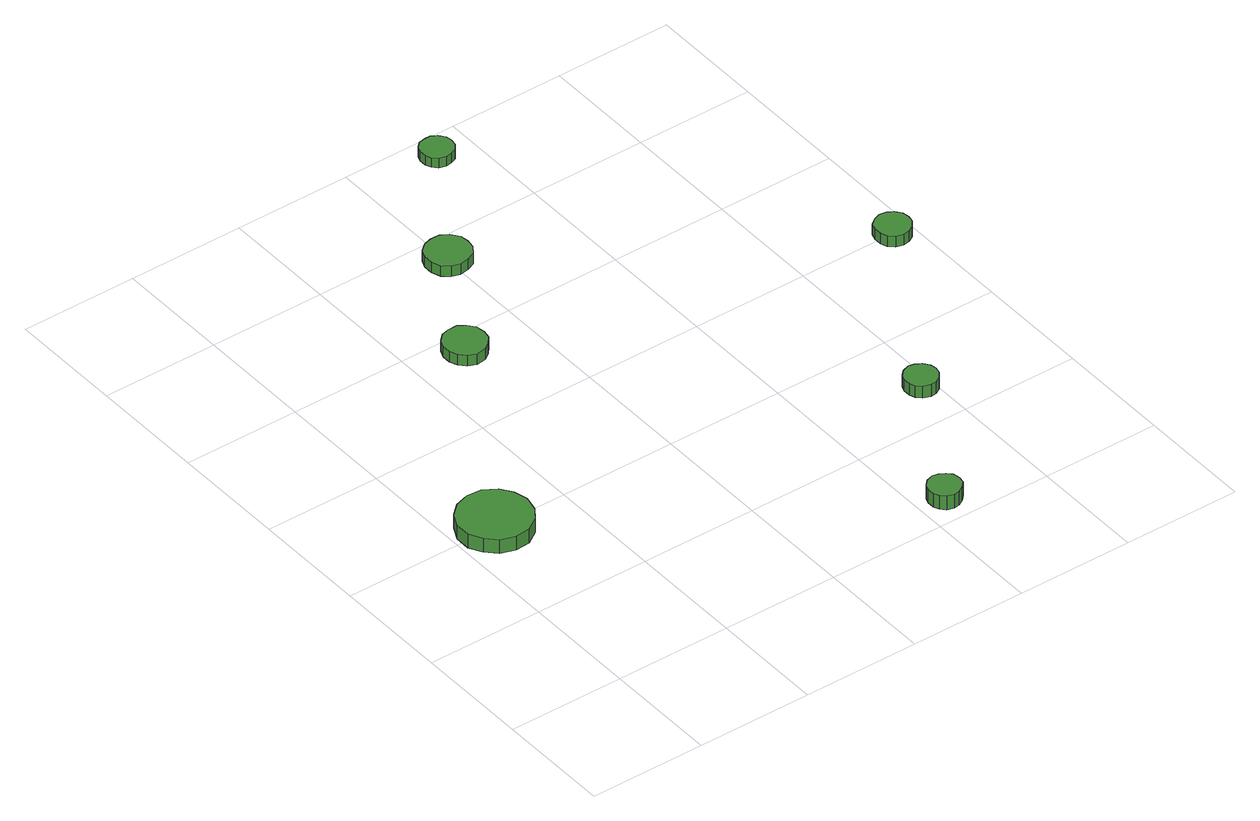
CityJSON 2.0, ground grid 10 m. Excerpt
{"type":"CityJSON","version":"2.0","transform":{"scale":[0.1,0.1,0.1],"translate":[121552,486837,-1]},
"CityObjects":{
"tree1":{"type":"SolitaryVegetationObject","attributes":{"function":"something"},"geometry":[{"type":"MultiSurface","lod":"1","boundaries":[[[0,1,2,3,4,5,6,7,8,9,10,11,12,13,14]],[[15,16,17,18,19,20,21,22,23,24,25,26,27,28,29]],[[0,29,28,1]],[[1,28,27,2]],[[2,27,26,3]],[[3,26,25,4]],[[4,25,24,5]],[[5,24,23,6]],[[6,23,22,7]],[[7,22,21,8]],[[8,21,20,9]],[[9,20,19,10]],[[10,19,18,11]],[[11,18,17,12]],[[12,17,16,13]],[[13,16,15,14]],[[14,15,29,0]]]}]},
"tree2":{"type":"SolitaryVegetationObject","attributes":{"function":"something"},"geometry":[{"type":"MultiSurface","lod":"1","boundaries":[[[30,31,32,33,34,35,36,37,38,39,40,41,42,43,44]],[[45,46,47,48,49,50,51,52,53,54,55,56,57,58,59]],[[30,59,58,31]],[[31,58,57,32]],[[32,57,56,33]],[[33,56,55,34]],[[34,55,54,35]],[[35,54,53,36]],[[36,53,52,37]],[[37,52,51,38]],[[38,51,50,39]],[[39,50,49,40]],[[40,49,48,41]],[[41,48,47,42]],[[42,47,46,43]],[[43,46,45,44]],[[44,45,59,30]]]}]},
"tree3":{"type":"SolitaryVegetationObject","attributes":{"function":"something"},"geometry":[{"type":"MultiSurface","lod":"1","boundaries":[[[60,61,62,63,64,65,66,67,68,69,70,71,72,73,74]],[[75,76,77,78,79,80,81,82,83,84,85,86,87,88,89]],[[60,89,88,61]],[[61,88,87,62]],[[62,87,86,63]],[[63,86,85,64]],[[64,85,84,65]],[[65,84,83,66]],[[66,83,82,67]],[[67,82,81,68]],[[68,81,80,69]],[[69,80,79,70]],[[70,79,78,71]],[[71,78,77,72]],[[72,77,76,73]],[[73,76,75,74]],[[74,75,89,60]]]}]},
"tree4":{"type":"SolitaryVegetationObject","attributes":{"function":"something"},"geometry":[{"type":"MultiSurface","lod":"1","boundaries":[[[90,91,92,93,94,95,96,97,98,99,100,101,102,103,104]],[[105,106,107,108,109,110,111,112,113,114,115,116,117,118,119]],[[90,119,118,91]],[[91,118,117,92]],[[92,117,116,93]],[[93,116,115,94]],[[94,115,114,95]],[[95,114,113,96]],[[96,113,112,97]],[[97,112,111,98]],[[98,111,110,99]],[[99,110,109,100]],[[100,109,108,101]],[[101,108,107,102]],[[102,107,106,103]],[[103,106,105,104]],[[104,105,119,90]]]}]},
"tree5":{"type":"SolitaryVegetationObject","attributes":{"function":"something"},"geometry":[{"type":"MultiSurface","lod":"1","boundaries":[[[120,121,122,123,124,125,126,127,128,129,130,131,132,133,134]],[[135,136,137,138,139,140,141,142,143,144,145,146,147,148,149]],[[120,149,148,121]],[[121,148,147,122]],[[122,147,146,123]],[[123,146,145,124]],[[124,145,144,125]],[[125,144,143,126]],[[126,143,142,127]],[[127,142,141,128]],[[128,141,140,129]],[[129,140,139,130]],[[130,139,138,131]],[[131,138,137,132]],[[132,137,136,133]],[[133,136,135,134]],[[134,135,149,120]]]}]},
"tree6":{"type":"SolitaryVegetationObject","attributes":{"function":"something"},"geometry":[{"type":"MultiSurface","lod":"1","boundaries":[[[150,151,152,153,154,155,156,157,158,159,160,161,162,163,164]],[[165,166,167,168,169,170,171,172,173,174,175,176,177,178,179]],[[150,179,178,151]],[[151,178,177,152]],[[152,177,176,153]],[[153,176,175,154]],[[154,175,174,155]],[[155,174,173,156]],[[156,173,172,157]],[[157,172,171,158]],[[158,171,170,159]],[[159,170,169,160]],[[160,169,168,161]],[[161,168,167,162]],[[162,167,166,163]],[[163,166,165,164]],[[164,165,179,150]]]}]},
"tree7":{"type":"SolitaryVegetationObject","attributes":{"function":"something"},"geometry":[{"type":"MultiSurface","lod":"1","boundaries":[[[180,181,182,183,184,185,186,187,188,189,190,191,192,193,194]],[[195,196,197,198,199,200,201,202,203,204,205,206,207,208,209]],[[180,209,208,181]],[[181,208,207,182]],[[182,207,206,183]],[[183,206,205,184]],[[184,205,204,185]],[[185,204,203,186]],[[186,203,202,187]],[[187,202,201,188]],[[188,201,200,189]],[[189,200,199,190]],[[190,199,198,191]],[[191,198,197,192]],[[192,197,196,193]],[[193,196,195,194]],[[194,195,209,180]]]}]}
},
"vertices":[
[65,199,21],[62,211,21],[55,221,21],[44,228,21],[31,229,21],[19,225,21],[10,217,21],[4,205,21],[4,192,21],[10,181,21],[19,172,21],[31,168,21],[44,169,21],[55,176,21],[62,186,21],[62,186,8],[55,176,8],[44,169,8],[31,168,8],[19,172,8],[10,181,8],[4,192,8],[4,205,8],[10,217,8],[19,225,8],[31,229,8],[44,228,8],[55,221,8],[62,211,8],[65,199,8],
[163,381,17],[162,389,17],[157,395,17],[151,399,17],[143,399,17],[136,397,17],[131,392,17],[128,385,17],[128,378,17],[131,371,17],[136,366,17],[143,363,17],[151,364,17],[157,368,17],[162,374,17],[162,374,7],[157,368,7],[151,364,7],[143,363,7],[136,366,7],[131,371,7],[128,378,7],[128,385,7],[131,392,7],[136,397,7],[143,399,7],[151,399,7],[157,395,7],[162,389,7],[163,381,7],
[335,22,23],[334,28,23],[330,32,23],[325,35,23],[320,36,23],[314,34,23],[310,30,23],[308,25,23],[308,19,23],[310,14,23],[314,10,23],[320,8,23],[325,9,23],[330,12,23],[334,16,23],[334,16,10],[330,12,10],[325,9,10],[320,8,10],[314,10,10],[310,14,10],[308,19,10],[308,25,10],[310,30,10],[314,34,10],[320,36,10],[325,35,10],[330,32,10],[334,28,10],[335,22,10],
[219,475,17],[218,482,17],[213,489,17],[206,493,17],[198,493,17],[191,491,17],[185,486,17],[182,479,17],[182,471,17],[185,463,17],[191,458,17],[198,456,17],[206,457,17],[213,460,17],[218,467,17],[218,467,7],[213,460,7],[206,457,7],[198,456,7],[191,458,7],[185,463,7],[182,471,7],[182,479,7],[185,486,7],[191,491,7],[198,493,7],[206,493,7],[213,489,7],[218,482,7],[219,475,7],
[404,142,18],[403,147,18],[399,152,18],[394,155,18],[389,156,18],[383,154,18],[379,150,18],[377,145,18],[377,139,18],[379,134,18],[383,130,18],[389,128,18],[394,128,18],[399,131,18],[403,136,18],[403,136,7],[399,131,7],[394,128,7],[389,128,7],[383,130,7],[379,134,7],[377,139,7],[377,145,7],[379,150,7],[383,154,7],[389,156,7],[394,155,7],[399,152,7],[403,147,7],[404,142,7],
[283,579,16],[282,584,16],[278,589,16],[273,592,16],[268,592,16],[262,591,16],[258,587,16],[256,582,16],[256,576,16],[258,571,16],[262,567,16],[268,565,16],[273,566,16],[278,568,16],[282,573,16],[282,573,7],[278,568,7],[273,566,7],[268,565,7],[262,567,7],[258,571,7],[256,576,7],[256,582,7],[258,587,7],[262,591,7],[268,592,7],[273,592,7],[278,589,7],[282,584,7],[283,579,7],
[498,299,17],[497,305,17],[493,310,17],[488,313,17],[482,314,17],[476,312,17],[471,308,17],[469,302,17],[469,296,17],[471,290,17],[476,286,17],[482,284,17],[488,285,17],[493,288,17],[497,293,17],[497,293,7],[493,288,7],[488,285,7],[482,284,7],[476,286,7],[471,290,7],[469,296,7],[469,302,7],[471,308,7],[476,312,7],[482,314,7],[488,313,7],[493,310,7],[497,305,7],[498,299,7]
]}
